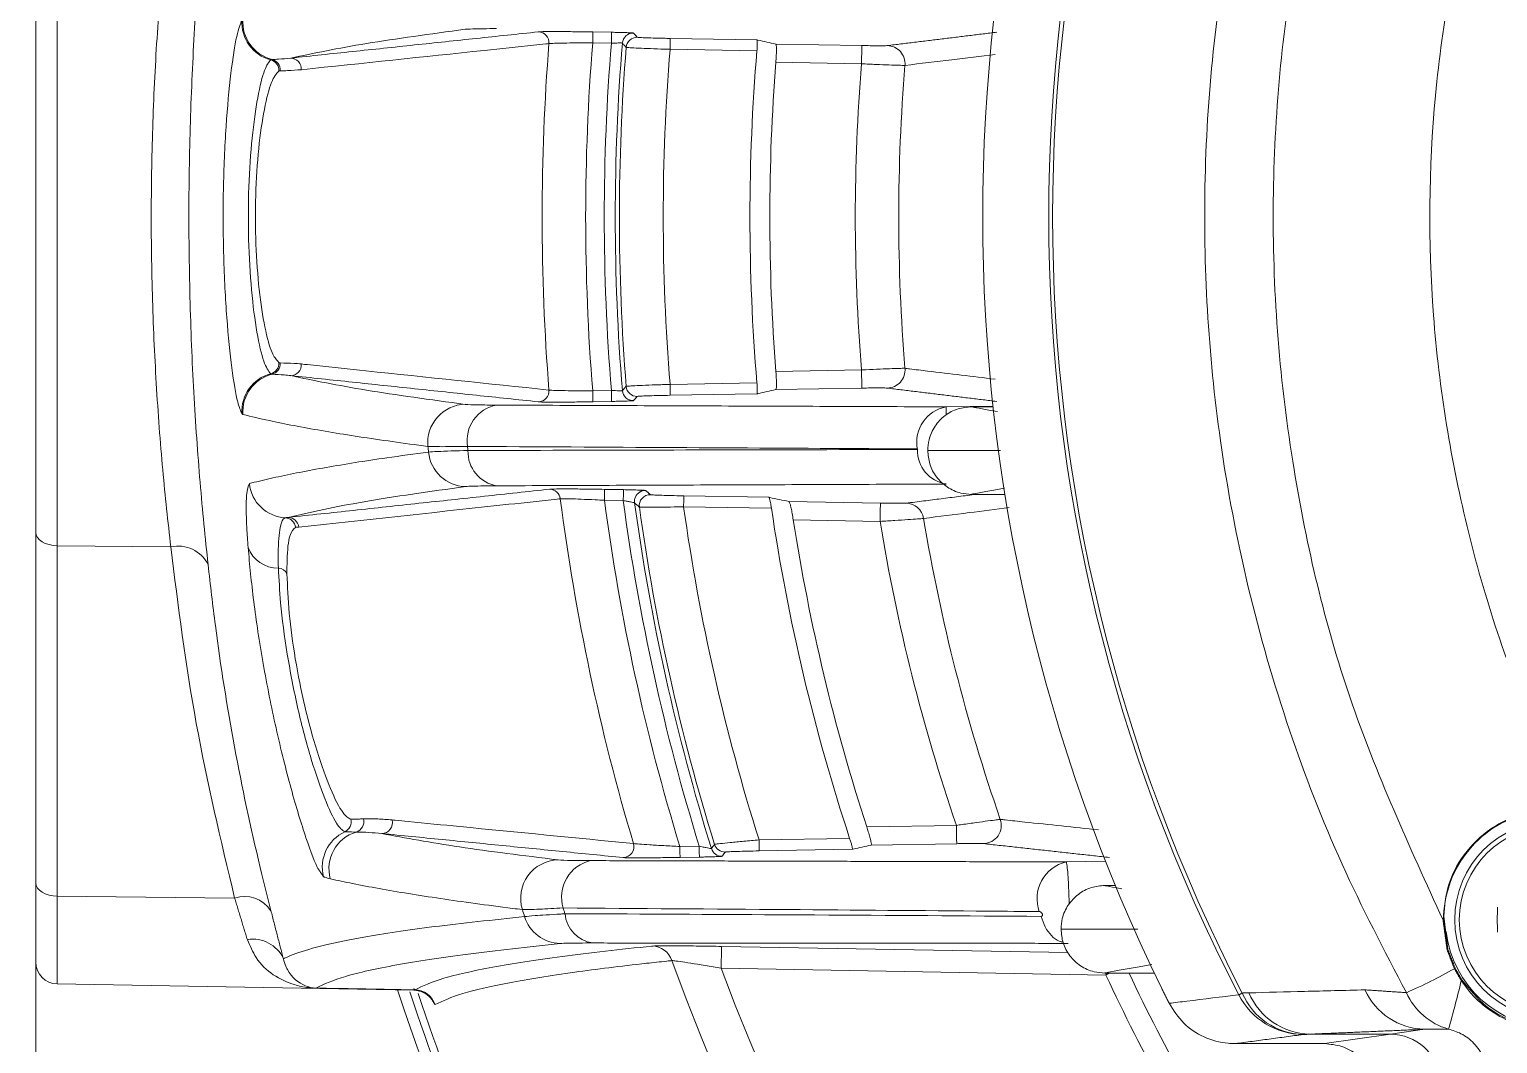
# Model space of a CAD drawing. Extents: x 2 to 136, y 1 to 99.
# Drawn here: x 125.138 to 127.148, y 44.158 to 45.547 of the extents above; entities that cross this region are included whole.
import ezdxf

# ---------------------------------------------------------------- set-up
doc = ezdxf.new("R2010")
doc.units = 0
doc.header["$MEASUREMENT"] = 0
doc.linetypes.add('SLD-Solid', pattern=[0])
doc.layers.add('OBJECT', color=7, linetype='CONTINUOUS')

msp = doc.modelspace()

# ---------------------------------------------------------------- linework, layer by layer
at = {"layer": 'OBJECT', "linetype": 'SLD-Solid', "lineweight": 15}
for p, q in [((125.1466, 43.79), (125.1466, 46.6536)), ((125.1761, 45.7403), (125.1761, 44.8397)), ((125.9346, 45.5277), (125.9091, 45.5282)), ((125.9093, 45.5432), (125.9348, 45.5427)), ((126.0151, 45.5344), (126.1339, 45.5323)), ((126.1597, 45.5266), (126.2774, 45.5245)), ((126.1339, 45.5173), (126.0149, 45.5194)), ((126.277, 45.4995), (126.1598, 45.5016)), ((126.1598, 45.0784), (126.277, 45.0804)), ((125.9091, 45.0518), (125.9346, 45.0522)), ((126.0149, 45.0606), (126.1339, 45.0627)), ((126.1339, 45.0477), (126.0151, 45.0456)), ((126.2774, 45.0555), (126.1597, 45.0534)), ((125.9348, 45.0373), (125.9093, 45.0368)), ((126.393, 45.0298), (126.4571, 45.0309)), ((126.4572, 45.03), (126.4277, 45.03)), ((125.9254, 44.9168), (125.9511, 44.9164)), ((126.0337, 44.908), (126.1503, 44.9059)), ((126.4733, 44.91), (126.4277, 44.91)), ((125.9509, 44.9014), (125.9251, 44.9018)), ((126.1538, 44.8909), (126.0335, 44.893)), ((126.1776, 44.9002), (126.3029, 44.898)), ((126.3024, 44.873), (126.1836, 44.8751)), ((125.3314, 44.8381), (125.1761, 44.8397)), ((125.1761, 44.8397), (125.1761, 44.3597)), ((126.2843, 44.4545), (126.4069, 44.4566)), ((126.0284, 44.4278), (126.0549, 44.4283)), ((126.1368, 44.4367), (126.2608, 44.4388)), ((126.2645, 44.4239), (126.137, 44.4217)), ((126.4073, 44.4316), (126.2902, 44.4296)), ((126.0551, 44.4133), (126.0286, 44.4128)), ((126.5571, 44.4066), (126.6111, 44.4075)), ((126.6245, 44.3744), (126.6102, 44.3744)), ((125.4189, 44.3571), (125.1761, 44.3597)), ((125.1761, 44.3597), (125.1761, 44.2395)), ((126.0854, 44.2909), (126.56, 44.2826)), ((126.6116, 44.2517), (126.0849, 44.2609)), ((126.6778, 44.2544), (126.6102, 44.2544)), ((125.1761, 44.2395), (125.6642, 44.231)), ((127.0011, 44.1707), (126.8905, 44.1707)), ((126.9108, 44.1578), (127.0011, 44.1707)), ((127.0011, 44.1707), (127.0479, 44.1774)), ((126.7887, 44.1578), (126.9108, 44.1578))]:
    msp.add_line(p, q, dxfattribs=at)
at = {"layer": 'OBJECT', "linetype": 'SLD-Solid', "lineweight": 15, "flags": 128}
for points in [[(125.9093, 45.5432), (125.9093, 45.5429), (125.9093, 45.542), (125.9093, 45.5406), (125.9092, 45.5387), (125.9092, 45.5364), (125.9092, 45.5339), (125.9091, 45.5311), (125.9091, 45.5282)], [(125.9348, 45.5427), (125.9348, 45.5424), (125.9348, 45.5415), (125.9348, 45.5401), (125.9348, 45.5383), (125.9347, 45.536), (125.9347, 45.5334), (125.9346, 45.5306), (125.9346, 45.5277)], [(125.951, 45.5329), (125.9501, 45.5307), (125.9496, 45.5279)], [(126.0151, 45.5344), (126.0151, 45.534), (126.0151, 45.5331), (126.0151, 45.5317), (126.015, 45.5299), (126.015, 45.5276), (126.015, 45.525), (126.0149, 45.5223), (126.0149, 45.5194)], [(126.277, 45.4995), (126.2771, 45.5044), (126.2772, 45.509), (126.2773, 45.5133), (126.2773, 45.5171), (126.2774, 45.5202), (126.2774, 45.5225), (126.2774, 45.524), (126.2774, 45.5245)], [(126.277, 45.0804), (126.2771, 45.0756), (126.2772, 45.071), (126.2773, 45.0667), (126.2773, 45.0629), (126.2774, 45.0598), (126.2774, 45.0575), (126.2774, 45.056), (126.2774, 45.0555)], [(125.9091, 45.0518), (125.9091, 45.0489), (125.9092, 45.0461), (125.9092, 45.0436), (125.9092, 45.0413), (125.9093, 45.0394), (125.9093, 45.038), (125.9093, 45.0371), (125.9093, 45.0368)], [(125.9346, 45.0522), (125.9346, 45.0494), (125.9347, 45.0466), (125.9347, 45.044), (125.9348, 45.0417), (125.9348, 45.0399), (125.9348, 45.0385), (125.9348, 45.0376), (125.9348, 45.0373)], [(126.0149, 45.0606), (126.0149, 45.0577), (126.015, 45.055), (126.015, 45.0524), (126.015, 45.0501), (126.0151, 45.0483), (126.0151, 45.0469), (126.0151, 45.046), (126.0151, 45.0456)], [(126.4632, 45.0233), (126.4535, 45.025), (126.4443, 45.0267), (126.4382, 45.0278), (126.4343, 45.0285), (126.4317, 45.029), (126.4301, 45.0293), (126.4291, 45.0296), (126.4284, 45.0297), (126.428, 45.0298), (126.4278, 45.0299), (126.4276, 45.0299), (126.4276, 45.0299), (126.4275, 45.03), (126.4275, 45.03), (126.4275, 45.03), (126.4276, 45.03), (126.4276, 45.03), (126.4276, 45.03), (126.4276, 45.03), (126.4276, 45.03), (126.4276, 45.03), (126.4276, 45.03), (126.4277, 45.03), (126.4277, 45.03), (126.4277, 45.03), (126.4277, 45.03), (126.4277, 45.03)], [(125.9254, 44.9168), (125.9254, 44.9165), (125.9253, 44.9156), (125.9253, 44.9142), (125.9253, 44.9123), (125.9252, 44.9101), (125.9252, 44.9075), (125.9251, 44.9047), (125.9251, 44.9018)], [(125.9511, 44.9164), (125.9511, 44.916), (125.9511, 44.9152), (125.9511, 44.9138), (125.951, 44.9119), (125.951, 44.9096), (125.951, 44.9071), (125.9509, 44.9043), (125.9509, 44.9014)], [(126.0337, 44.908), (126.0337, 44.9076), (126.0337, 44.9067), (126.0337, 44.9053), (126.0336, 44.9035), (126.0336, 44.9012), (126.0336, 44.8986), (126.0335, 44.8959), (126.0335, 44.893)], [(126.4729, 44.9184), (126.4582, 44.9158), (126.4473, 44.9139), (126.4402, 44.9126), (126.4356, 44.9117), (126.4326, 44.9111), (126.4306, 44.9108), (126.4294, 44.9105), (126.4286, 44.9103), (126.4281, 44.9102), (126.4279, 44.9102), (126.4277, 44.9101), (126.4276, 44.9101), (126.4276, 44.91), (126.4275, 44.91), (126.4275, 44.91), (126.4275, 44.91), (126.4276, 44.91), (126.4276, 44.91), (126.4276, 44.91), (126.4276, 44.91), (126.4276, 44.91), (126.4276, 44.91), (126.4277, 44.91), (126.4277, 44.91), (126.4277, 44.91), (126.4277, 44.91), (126.4277, 44.91)], [(126.3024, 44.873), (126.3025, 44.8778), (126.3026, 44.8825), (126.3027, 44.8868), (126.3027, 44.8905), (126.3028, 44.8937), (126.3028, 44.896), (126.3029, 44.8975), (126.3029, 44.898)], [(125.1761, 44.8397), (125.1703, 44.8401), (125.1648, 44.8411), (125.1597, 44.8428), (125.1552, 44.8451), (125.1516, 44.8478), (125.1489, 44.8509), (125.1472, 44.8542), (125.1466, 44.8577)], [(126.4073, 44.4316), (126.4073, 44.4322), (126.4073, 44.4337), (126.4072, 44.436), (126.4072, 44.4391), (126.4071, 44.4429), (126.4071, 44.4472), (126.407, 44.4518), (126.4069, 44.4566)], [(126.0284, 44.4278), (126.0284, 44.4249), (126.0285, 44.4221), (126.0285, 44.4196), (126.0285, 44.4173), (126.0286, 44.4154), (126.0286, 44.414), (126.0286, 44.4131), (126.0286, 44.4128)], [(126.0549, 44.4283), (126.0549, 44.4254), (126.055, 44.4226), (126.055, 44.42), (126.055, 44.4178), (126.0551, 44.4159), (126.0551, 44.4145), (126.0551, 44.4136), (126.0551, 44.4133)], [(126.1368, 44.4367), (126.1368, 44.4338), (126.1369, 44.431), (126.1369, 44.4284), (126.1369, 44.4262), (126.137, 44.4243), (126.137, 44.4229), (126.137, 44.422), (126.137, 44.4217)], [(125.1761, 44.3597), (125.1703, 44.3601), (125.1648, 44.3611), (125.1597, 44.3628), (125.1552, 44.3651), (125.1516, 44.3678), (125.1489, 44.3709), (125.1472, 44.3742), (125.1466, 44.3777)], [(126.6334, 44.3699), (126.6267, 44.3711), (126.6207, 44.3722), (126.6167, 44.3729), (126.6142, 44.3734), (126.6126, 44.3737), (126.6115, 44.3739), (126.6109, 44.3741), (126.6105, 44.3742), (126.6102, 44.3742), (126.6101, 44.3743), (126.61, 44.3743), (126.61, 44.3743), (126.61, 44.3744), (126.61, 44.3744), (126.61, 44.3744), (126.61, 44.3744), (126.61, 44.3744), (126.6101, 44.3744), (126.6101, 44.3744), (126.6101, 44.3744), (126.6101, 44.3744), (126.6101, 44.3744), (126.6101, 44.3744), (126.6101, 44.3744), (126.6102, 44.3744), (126.6102, 44.3744)], [(127.0755, 44.348), (127.0742, 44.3325), (127.0798, 44.2866)], [(126.0854, 44.2909), (126.0854, 44.2903), (126.0854, 44.2885), (126.0854, 44.2857), (126.0853, 44.282), (126.0852, 44.2774), (126.0851, 44.2723), (126.085, 44.2667), (126.0849, 44.2609)], [(126.6746, 44.266), (126.6572, 44.263), (126.6406, 44.2602), (126.6298, 44.2582), (126.6227, 44.257), (126.618, 44.2561), (126.615, 44.2555), (126.6131, 44.2551), (126.6119, 44.2549), (126.6111, 44.2547), (126.6106, 44.2546), (126.6103, 44.2545), (126.6102, 44.2545), (126.6101, 44.2544), (126.61, 44.2544), (126.61, 44.2544), (126.61, 44.2544), (126.61, 44.2544), (126.61, 44.2544), (126.61, 44.2544), (126.6101, 44.2544), (126.6101, 44.2544), (126.6101, 44.2544), (126.6101, 44.2544), (126.6101, 44.2544), (126.6101, 44.2544), (126.6101, 44.2544), (126.6102, 44.2544), (126.6102, 44.2544)], [(125.6646, 44.2308), (125.6655, 44.2309), (125.6744, 44.2293), (125.6807, 44.2261), (125.6847, 44.223), (125.687, 44.2206), (125.6883, 44.2188), (125.6888, 44.2181), (125.6879, 44.2198)], [(126.7935, 44.2246), (126.7939, 44.2248), (126.7943, 44.225), (126.7948, 44.2252), (126.7954, 44.2255), (126.796, 44.2259), (126.7967, 44.2262), (126.7975, 44.2266), (126.7983, 44.2271)]]:
    msp.add_lwpolyline(points, dxfattribs=at)
at = {"layer": 'OBJECT', "linetype": 'SLD-Solid', "lineweight": 15}
for radius in [0.135, 0.1287]:
    msp.add_circle((127.2241, 44.3275), radius, dxfattribs=at)
for centre, radius, start, end in [((128.8466, 45.29), 6.655, 198.09222, 54.2519), ((128.8466, 45.29), 6.555, 126.37982, 288.09222), ((128.8466, 45.29), 6.5028, 126.71932, 288.09222), ((128.8466, 45.29), 6.4944, 126.7749, 288.09222), ((128.8466, 45.29), 6.3069, 128.05888, 288.09222), ((128.8461, 45.2905), 2.3128, 152.557, 207.443), ((128.8461, 45.2905), 2.3074, 152.557, 207.443), ((128.8461, 45.2905), 2.4031, 153.8964, 206.1036), ((125.4815, 45.556), 0.0527, 175.9384, 255.4779), ((125.4826, 45.5566), 0.0525, 175.5226, 256.2377), ((125.8343, 45.5284), 0.015, 355.4621, 88.6405), ((125.8342, 45.5284), 0.015, 355.4272, 88.5341), ((128.8466, 45.29), 3.0068, 175.4759, 184.5241), ((128.8466, 45.29), 3.0068, 175.4759, 184.5241), ((125.8494, 45.5291), 0.0019, 264.6822, 265.8618), ((128.8466, 45.29), 2.9472, 175.3642, 184.6358), ((128.8466, 45.29), 2.9217, 175.3325, 184.6675), ((128.8466, 45.29), 2.9067, 175.3046, 184.6954), ((125.9646, 45.5267), 0.015, 89.0259, 155.4409), ((125.9698, 45.5209), 0.015, 89.0184, 175.3913), ((125.4952, 45.4924), 0.015, 356.474, 88.5452), ((128.8466, 45.29), 2.901, 175.4106, 184.5894), ((128.8466, 45.29), 2.841, 175.3693, 184.6307), ((128.8466, 45.29), 2.7223, 175.2106, 184.7894), ((126.3117, 45.4995), 0.025, 355.2594, 88.6223), ((125.4643, 45.4904), 0.0151, 357.1808, 74.8293), ((125.4664, 45.491), 0.015, 356.4513, 75.9149), ((128.8466, 45.29), 2.6951, 175.497, 184.503), ((128.8466, 45.29), 2.5781, 175.3379, 184.6621), ((128.8466, 45.29), 2.5186, 175.2757, 184.7243), ((125.4643, 45.0896), 0.0151, 285.1707, 2.8192), ((125.4664, 45.089), 0.015, 284.0851, 3.5487), ((125.4952, 45.0875), 0.015, 271.4548, 3.526), ((125.4815, 45.024), 0.0527, 104.5221, 184.0616), ((125.4826, 45.0234), 0.0525, 103.7618, 184.4779), ((126.3117, 45.0805), 0.025, 271.3765, 4.7413), ((125.8343, 45.0516), 0.015, 271.3595, 4.5379), ((125.8342, 45.0516), 0.015, 271.4659, 4.5728), ((125.8494, 45.0509), 0.0019, 94.1382, 95.3178), ((125.9646, 45.0533), 0.015, 184.7136, 270.9819), ((125.9698, 45.0591), 0.015, 184.6087, 270.9816), ((125.7357, 44.9808), 0.0525, 91.3645, 185.6752), ((125.7863, 44.9838), 0.0492, 100.3883, 189.5391), ((126.4021, 44.9812), 0.0495, 100.5999, 190.4822), ((128.8466, 45.29), 3.1787, 185.6762, 185.8165), ((125.7364, 44.973), 0.0524, 185.6746, 268.697), ((128.8466, 45.29), 3.1248, 185.7738, 185.8783), ((125.7854, 44.9682), 0.0471, 177.8397, 260.9475), ((126.4003, 44.9704), 0.0468, 178.7191, 261.0742), ((125.4912, 44.9303), 0.0525, 186.1133, 266.8308), ((125.8499, 44.902), 0.015, 7.2161, 88.7029), ((125.8499, 44.902), 0.0149, 7.1269, 88.6168), ((128.8466, 45.29), 3.0068, 187.3777, 196.5831), ((125.8643, 44.9072), 0.00335, 276.9477, 277.6203), ((128.8466, 45.29), 3.0068, 187.3777, 196.5831), ((125.9813, 44.9003), 0.015, 155.6411, 187.7253), ((125.9813, 44.9003), 0.015, 89.0234, 155.6531), ((125.9808, 44.9011), 0.0142, 98.2365, 157.8496), ((125.9878, 44.8945), 0.015, 89.0258, 187.8498), ((128.8466, 45.29), 2.9472, 187.5683, 197.0106), ((128.8466, 45.29), 2.9217, 187.6436, 197.1539), ((128.8466, 45.29), 2.9067, 187.7442, 197.3155), ((128.8466, 45.29), 2.901, 187.876, 197.2309), ((128.8466, 45.29), 2.841, 188.0335, 197.479), ((128.8466, 45.29), 2.7223, 188.4312, 198.2199), ((126.3375, 44.873), 0.0249, 9.2359, 88.6977), ((125.4874, 44.863), 0.0149, 6.9843, 86.5632), ((125.4919, 44.8634), 0.0149, 6.9984, 88.6172), ((128.8466, 45.29), 2.6951, 188.8556, 198.0596), ((128.8466, 45.29), 2.5781, 189.3077, 198.8592), ((128.8466, 45.29), 2.5186, 189.4377, 199.1243), ((125.3415, 44.7935), 0.0457, 26.2358, 102.7698), ((125.4779, 44.8523), 0.0433, 200.2316, 271.156), ((125.4783, 44.7956), 0.0134, 24.068, 87.8165), ((125.5634, 44.4615), 0.015, 294.9098, 14.052), ((125.5808, 44.4619), 0.015, 287.3222, 14.1875), ((125.6198, 44.4604), 0.015, 271.5619, 14.288), ((126.4434, 44.4568), 0.025, 271.5008, 18.9277), ((127.2241, 44.3275), 0.1474, 186.2425, 75.537), ((125.5915, 44.3999), 0.0526, 114.4662, 195.1019), ((125.6006, 44.3972), 0.0526, 106.9452, 195.2625), ((125.9505, 44.4276), 0.015, 271.4535, 16.4315), ((125.9505, 44.4276), 0.015, 271.5898, 16.4099), ((125.965, 44.4315), 0.000362, 103.4346, 109.635), ((126.0859, 44.4293), 0.015, 197.3297, 270.986), ((126.0901, 44.4351), 0.015, 197.2468, 270.984), ((125.8629, 44.3569), 0.0525, 91.4584, 197.2006), ((125.9176, 44.3584), 0.0512, 102.3928, 196.9058), ((126.5692, 44.3561), 0.0519, 103.4062, 199.6375), ((125.4324, 44.3162), 0.0431, 33.247, 108.3204), ((128.8466, 45.29), 3.1787, 197.364, 197.5454), ((128.8466, 45.29), 3.1248, 197.6308, 197.7829), ((127.4761, 44.3275), 0.3287, 177.0143, 182.9857), ((125.8657, 44.3472), 0.0523, 197.2322, 268.7609), ((125.9153, 44.3395), 0.0443, 184.9807, 261.9467), ((127.0734, 44.3316), 0.00458, 267.0479, 279.6003), ((125.4442, 44.2554), 0.0454, 24.1446, 100.0658), ((125.9894, 44.2616), 0.0299, 19.4721, 88.7707), ((127.078, 44.2901), 0.00353, 280.5014, 299.3504), ((127.078, 44.2898), 0.00369, 281.0434, 299.0868), ((125.1766, 44.2695), 0.03, 180, 269), ((128.8466, 45.29), 3.0068, 199.7991, 266.1975), ((128.8466, 45.29), 2.9472, 200.4368, 266.0663), ((126.7189, 44.9162), 0.7528, 293.8276, 299.4133), ((127.0865, 44.2654), 0.00542, 292.785, 305.5411), ((128.8466, 45.29), 2.4644, 204.9172, 213.1608), ((128.8466, 45.29), 2.4346, 205.174, 213.3532), ((125.905, 44.5215), 1.2248, 343.7, 346.9117), ((127.0974, 44.2457), 0.00166, 291.7569, 335.6639), ((125.528, 44.2338), 0.00191, 358.8578, 1.1422), ((128.8466, 45.29), 3.375, 198.2807, 213.2401), ((128.8466, 45.29), 3.36, 198.4108, 215.6734), ((125.6648, 44.2014), 0.03, 18.991, 88.9926), ((125.6648, 44.2015), 0.03, 18.8923, 88.9745), ((128.8466, 45.29), 3.35, 198.5143, 215.5044), ((126.8821, 44.2697), 0.0994, 207.0034, 269.748), ((126.8841, 44.2635), 0.0932, 203.0047, 268.4728), ((126.893, 44.2639), 0.0932, 203.0898, 268.4745), ((127.0503, 44.2701), 0.0927, 204.6915, 268.5036), ((127.1047, 44.2638), 0.0894, 203.914, 254.3392), ((127.0007, 44.1009), 0.0698, 6.8424, 89.6825)]:
    msp.add_arc(centre, radius, start, end, dxfattribs=at)
for points, knots in [([(127.0231, 44.2276), (126.9925, 44.2857), (126.9315, 44.402), (126.8596, 44.5883), (126.8034, 44.7822), (126.7668, 44.9751), (126.7481, 45.1625), (126.7449, 45.3446), (126.7571, 45.528), (126.7927, 45.7622), (126.8557, 45.9873), (126.9418, 46.1997), (126.996, 46.3022), (127.0231, 46.3534)], [0, 0, 0, 0, 0.088765, 0.177531, 0.269417, 0.361303, 0.442441, 0.523579, 0.607061, 0.690543, 0.843256, 0.921628, 1, 1, 1, 1]), ([(127.0731, 46.254), (127.029, 46.158), (126.9397, 45.9638), (126.8754, 45.698), (126.8463, 45.4756), (126.8382, 45.2996), (126.8448, 45.1219), (126.8727, 44.8966), (126.9367, 44.6251), (127.0273, 44.4272), (127.0731, 44.327)], [0, 0, 0, 0, 0.158308, 0.320393, 0.4075, 0.494607, 0.584228, 0.67385, 0.834938, 1, 1, 1, 1]), ([(127.2504, 44.4761), (127.2351, 44.5076), (127.1757, 44.6296), (127.1005, 44.8551), (127.0514, 45.1542), (127.0544, 45.4572), (127.1011, 45.718), (127.1699, 45.934), (127.2236, 46.0479), (127.2504, 46.1049)], [0, 0, 0, 0, 0.062217, 0.241055, 0.419891, 0.59818, 0.776471, 0.888235, 1, 1, 1, 1]), ([(125.3825, 45.7663), (125.3793, 45.7357), (125.373, 45.6745), (125.3647, 45.5662), (125.3585, 45.4454), (125.3556, 45.3129), (125.3571, 45.1793), (125.3624, 45.0486), (125.3712, 44.9241), (125.3787, 44.8505), (125.3825, 44.8137)], [0, 0, 0, 0, 0.109472, 0.218935, 0.348166, 0.477385, 0.607898, 0.738419, 0.869202, 1, 1, 1, 1]), ([(125.3314, 44.8381), (125.3276, 44.8725), (125.32, 44.9424), (125.3111, 45.0599), (125.3055, 45.1843), (125.3041, 45.3105), (125.3069, 45.4368), (125.3132, 45.5511), (125.3217, 45.6544), (125.3282, 45.7126), (125.3314, 45.7419)], [0, 0, 0, 0, 0.128803, 0.261303, 0.390067, 0.522653, 0.650153, 0.78136, 0.889597, 1, 1, 1, 1]), ([(125.4289, 45.0203), (125.427, 45.0244), (125.4228, 45.0337), (125.4149, 45.0794), (125.4077, 45.1494), (125.4032, 45.2353), (125.4028, 45.3274), (125.4066, 45.4159), (125.4135, 45.4896), (125.4219, 45.5429), (125.4266, 45.5541), (125.4289, 45.5597)], [0, 0, 0, 0, 0.092377, 0.205904, 0.319098, 0.43222, 0.545967, 0.660462, 0.7748, 0.887588, 1, 1, 1, 1]), ([(125.7344, 45.5468), (125.6869, 45.5403), (125.5917, 45.5275), (125.5276, 45.5141), (125.4956, 45.5074)], [0, 0, 0, 0, 0.499843, 1, 1, 1, 1]), ([(125.7774, 45.5478), (125.7648, 45.5477), (125.7437, 45.5475), (125.7371, 45.547), (125.7344, 45.5468)], [0, 0, 0, 0, 0.598724, 1, 1, 1, 1]), ([(125.8492, 45.5272), (125.8478, 45.527), (125.8408, 45.5263), (125.8113, 45.5232), (125.6996, 45.5115), (125.5937, 45.5003), (125.5102, 45.4915)], [0, 0, 0, 0, 0.012392, 0.061958, 0.260221, 1, 1, 1, 1]), ([(125.8346, 45.5433), (125.8357, 45.5434), (125.8384, 45.5436), (125.8501, 45.5438), (125.8693, 45.5437), (125.8903, 45.5435), (125.904, 45.5433), (125.9093, 45.5432)], [0, 0, 0, 0, 0.157726, 0.389336, 0.621375, 0.853863, 1, 1, 1, 1]), ([(125.9091, 45.5282), (125.9048, 45.5282), (125.8938, 45.5282), (125.877, 45.5281), (125.8616, 45.5278), (125.8522, 45.5275), (125.8501, 45.5273), (125.8492, 45.5272)], [0, 0, 0, 0, 0.146187, 0.37875, 0.610817, 0.842365, 1, 1, 1, 1]), ([(125.9496, 45.5279), (125.9496, 45.528), (125.9494, 45.5281), (125.9476, 45.5281), (125.9442, 45.5281), (125.9397, 45.528), (125.9363, 45.5278), (125.9346, 45.5277)], [0, 0, 0, 0, 0.130677, 0.346971, 0.563994, 0.781784, 1, 1, 1, 1]), ([(125.9348, 45.5427), (125.9382, 45.5427), (125.945, 45.5425), (125.954, 45.5423), (125.9608, 45.542), (125.9643, 45.5418), (125.9647, 45.5417), (125.9649, 45.5417)], [0, 0, 0, 0, 0.217523, 0.43506, 0.652281, 0.869045, 1, 1, 1, 1]), ([(125.9549, 45.5221), (125.9547, 45.5223), (125.9539, 45.5232), (125.9522, 45.5251), (125.9506, 45.5269), (125.9496, 45.5279)], [0, 0, 0, 0, 0.091911, 0.459555, 1, 1, 1, 1]), ([(125.9701, 45.5359), (125.9707, 45.5358), (125.9718, 45.5356), (125.9798, 45.5353), (125.9914, 45.5349), (126.0039, 45.5346), (126.012, 45.5344), (126.0151, 45.5344)], [0, 0, 0, 0, 0.216516, 0.433031, 0.649602, 0.8665, 1, 1, 1, 1]), ([(126.1597, 45.5266), (126.1515, 45.5284), (126.1429, 45.5303), (126.1343, 45.5322), (126.1339, 45.5323)], [0, 0, 0, 0, 0.950927, 1, 1, 1, 1]), ([(126.1339, 45.5323), (126.134, 45.5321), (126.1343, 45.5317), (126.1344, 45.529), (126.1344, 45.5252), (126.1342, 45.521), (126.1339, 45.5183), (126.1339, 45.5173)], [0, 0, 0, 0, 0.216883, 0.433811, 0.649927, 0.865548, 1, 1, 1, 1]), ([(126.1598, 45.5016), (126.16, 45.5044), (126.1604, 45.51), (126.1606, 45.5175), (126.1606, 45.5231), (126.1602, 45.5261), (126.1599, 45.5265), (126.1597, 45.5266)], [0, 0, 0, 0, 0.216324, 0.432666, 0.648512, 0.864293, 1, 1, 1, 1]), ([(125.4701, 45.5056), (125.473, 45.5056), (125.4815, 45.5059), (125.49, 45.5068), (125.4956, 45.5074)], [0, 0, 0, 0, 0.346361, 1, 1, 1, 1]), ([(126.0149, 45.5194), (126.0107, 45.5195), (125.9999, 45.5199), (125.9832, 45.5205), (125.9678, 45.5212), (125.9572, 45.5218), (125.9557, 45.522), (125.9549, 45.5221)], [0, 0, 0, 0, 0.133436, 0.350271, 0.566849, 0.783418, 1, 1, 1, 1]), ([(126.2774, 45.5245), (126.2814, 45.5245), (126.2893, 45.5244), (126.2998, 45.5243), (126.3078, 45.5243), (126.3114, 45.5244), (126.3121, 45.5245), (126.3123, 45.5245)], [0, 0, 0, 0, 0.233456, 0.466915, 0.70032, 0.93337, 1, 1, 1, 1]), ([(126.4599, 45.5123), (126.4401, 45.5099), (126.3989, 45.505), (126.3579, 45.5), (126.3366, 45.4974)], [0, 0, 0, 0, 0.481721, 1, 1, 1, 1]), ([(125.4682, 45.075), (125.4651, 45.0792), (125.4588, 45.0875), (125.4491, 45.1294), (125.4414, 45.1879), (125.4373, 45.2583), (125.4376, 45.3317), (125.4423, 45.4001), (125.4502, 45.4561), (125.4596, 45.4941), (125.4655, 45.5015), (125.4682, 45.505)], [0, 0, 0, 0, 0.112903, 0.225922, 0.339461, 0.452247, 0.563693, 0.674533, 0.786075, 0.898937, 1, 1, 1, 1]), ([(125.4794, 45.4896), (125.476, 45.4859), (125.4693, 45.4784), (125.4592, 45.4397), (125.4513, 45.3855), (125.4471, 45.3201), (125.4473, 45.252), (125.452, 45.1885), (125.46, 45.1365), (125.4695, 45.1016), (125.4756, 45.095), (125.4783, 45.092)], [0, 0, 0, 0, 0.114394, 0.228892, 0.343583, 0.457148, 0.569122, 0.680467, 0.792717, 0.906647, 1, 1, 1, 1]), ([(125.5102, 45.4915), (125.5039, 45.491), (125.4943, 45.4901), (125.4847, 45.4901), (125.4814, 45.4901)], [0, 0, 0, 0, 0.653613, 1, 1, 1, 1]), ([(126.3366, 45.4974), (126.3363, 45.4974), (126.335, 45.4974), (126.3289, 45.4975), (126.3153, 45.498), (126.2973, 45.4987), (126.2838, 45.4993), (126.277, 45.4995)], [0, 0, 0, 0, 0.066686, 0.299849, 0.533259, 0.766637, 1, 1, 1, 1]), ([(125.4814, 45.0899), (125.4876, 45.0898), (125.4972, 45.0897), (125.5068, 45.0888), (125.5102, 45.0885)], [0, 0, 0, 0, 0.653616, 1, 1, 1, 1]), ([(125.5102, 45.0885), (125.5116, 45.0883), (125.5186, 45.0876), (125.5479, 45.0845), (125.6594, 45.0727), (125.7655, 45.0616), (125.8492, 45.0528)], [0, 0, 0, 0, 0.012391, 0.061957, 0.260221, 1, 1, 1, 1]), ([(125.4956, 45.0726), (125.4926, 45.0729), (125.4841, 45.0739), (125.4756, 45.0742), (125.4701, 45.0744)], [0, 0, 0, 0, 0.346407, 1, 1, 1, 1]), ([(125.4956, 45.0726), (125.5276, 45.0659), (125.5916, 45.0525), (125.6868, 45.0397), (125.7344, 45.0332)], [0, 0, 0, 0, 0.499844, 1, 1, 1, 1]), ([(126.1597, 45.0534), (126.1599, 45.0537), (126.1604, 45.0544), (126.1606, 45.0588), (126.1606, 45.0652), (126.1603, 45.0722), (126.1599, 45.0767), (126.1598, 45.0784)], [0, 0, 0, 0, 0.216941, 0.43392, 0.650102, 0.865818, 1, 1, 1, 1]), ([(126.277, 45.0804), (126.279, 45.0805), (126.2877, 45.0809), (126.3029, 45.0815), (126.3197, 45.0822), (126.3321, 45.0826), (126.3351, 45.0826), (126.3366, 45.0826)], [0, 0, 0, 0, 0.068795, 0.302007, 0.534811, 0.767344, 1, 1, 1, 1]), ([(126.3366, 45.0826), (126.3387, 45.0823), (126.3489, 45.0811), (126.39, 45.0761), (126.429, 45.0714), (126.4599, 45.0677)], [0, 0, 0, 0, 0.050143, 0.250716, 1, 1, 1, 1]), ([(125.8492, 45.0528), (125.8495, 45.0528), (125.8508, 45.0526), (125.857, 45.0523), (125.8707, 45.052), (125.8887, 45.0518), (125.9023, 45.0518), (125.9091, 45.0518)], [0, 0, 0, 0, 0.068843, 0.301229, 0.534056, 0.767019, 1, 1, 1, 1]), ([(125.9346, 45.0522), (125.9356, 45.0522), (125.9383, 45.0521), (125.9425, 45.0519), (125.9464, 45.0519), (125.9491, 45.0519), (125.9495, 45.052), (125.9496, 45.0521)], [0, 0, 0, 0, 0.134044, 0.351392, 0.567906, 0.783988, 1, 1, 1, 1]), ([(125.9496, 45.0521), (125.9498, 45.0522), (125.9506, 45.0531), (125.9524, 45.0551), (125.9539, 45.0568), (125.9549, 45.0579)], [0, 0, 0, 0, 0.09191, 0.459554, 1, 1, 1, 1]), ([(125.9549, 45.0579), (125.9552, 45.0579), (125.956, 45.0581), (125.963, 45.0586), (125.9766, 45.0592), (125.9946, 45.0599), (126.0081, 45.0604), (126.0149, 45.0606)], [0, 0, 0, 0, 0.131043, 0.347875, 0.565107, 0.782591, 1, 1, 1, 1]), ([(126.0151, 45.0456), (126.01, 45.0455), (125.9999, 45.0453), (125.9864, 45.045), (125.9762, 45.0446), (125.971, 45.0443), (125.9703, 45.0441), (125.9701, 45.0441)], [0, 0, 0, 0, 0.217504, 0.435025, 0.652225, 0.868994, 1, 1, 1, 1]), ([(126.1339, 45.0627), (126.134, 45.061), (126.1342, 45.0577), (126.1344, 45.0532), (126.1344, 45.0498), (126.1342, 45.048), (126.134, 45.0478), (126.1339, 45.0477)], [0, 0, 0, 0, 0.216298, 0.432613, 0.648378, 0.864059, 1, 1, 1, 1]), ([(126.1339, 45.0477), (126.1343, 45.0478), (126.1429, 45.0497), (126.1515, 45.0516), (126.1597, 45.0534)], [0, 0, 0, 0, 0.049073, 1, 1, 1, 1]), ([(126.3123, 45.0555), (126.3114, 45.0556), (126.3097, 45.0557), (126.3024, 45.0557), (126.2926, 45.0557), (126.2837, 45.0556), (126.2786, 45.0555), (126.2774, 45.0555)], [0, 0, 0, 0, 0.232508, 0.465006, 0.697871, 0.931176, 1, 1, 1, 1]), ([(125.7344, 45.0332), (125.7391, 45.0329), (125.7468, 45.0324), (125.7686, 45.0323), (125.7774, 45.0322)], [0, 0, 0, 0, 0.598694, 1, 1, 1, 1]), ([(125.9093, 45.0368), (125.9009, 45.0367), (125.8839, 45.0364), (125.8614, 45.0362), (125.8443, 45.0363), (125.8366, 45.0365), (125.835, 45.0366), (125.8346, 45.0367)], [0, 0, 0, 0, 0.232897, 0.465797, 0.698631, 0.931114, 1, 1, 1, 1]), ([(125.9649, 45.0383), (125.9645, 45.0382), (125.9637, 45.0381), (125.9584, 45.0378), (125.9507, 45.0376), (125.9423, 45.0374), (125.9369, 45.0373), (125.9348, 45.0373)], [0, 0, 0, 0, 0.216485, 0.432971, 0.649519, 0.866422, 1, 1, 1, 1]), ([(126.4277, 45.03), (126.4215, 45.0294), (126.4085, 45.0283), (126.3907, 45.0186), (126.3768, 45.0038), (126.3689, 44.9866), (126.368, 44.9749), (126.3677, 44.97)], [0, 0, 0, 0, 0.198339, 0.412971, 0.627086, 0.843128, 1, 1, 1, 1]), ([(126.393, 45.0298), (126.393, 45.0291), (126.3931, 45.0279), (126.3931, 45.0213), (126.3932, 45.0187)], [0, 0, 0, 0, 0.612486, 1, 1, 1, 1]), ([(125.6835, 44.9756), (125.6793, 44.9762), (125.6584, 44.9789), (125.6065, 44.9861), (125.5355, 44.9972), (125.4731, 45.0091), (125.4419, 45.0165), (125.4302, 45.0193)], [0, 0, 0, 0, 0.038703, 0.193516, 0.503195, 0.812873, 1, 1, 1, 1]), ([(125.439, 44.9247), (125.4412, 44.9253), (125.4525, 44.9282), (125.4843, 44.9356), (125.542, 44.9469), (125.6136, 44.9583), (125.665, 44.9653), (125.6843, 44.9679)], [0, 0, 0, 0, 0.038714, 0.19357, 0.503334, 0.813098, 1, 1, 1, 1]), ([(125.7377, 44.9756), (125.7266, 44.9755), (125.6991, 44.9751), (125.6893, 44.9754), (125.6835, 44.9756)], [0, 0, 0, 0, 0.40122, 1, 1, 1, 1]), ([(125.6843, 44.9679), (125.6876, 44.9681), (125.6958, 44.9688), (125.7224, 44.9696), (125.7383, 44.97)], [0, 0, 0, 0, 0.40422, 1, 1, 1, 1]), ([(126.3534, 44.9722), (126.3313, 44.9723), (126.2206, 44.973), (126.0153, 44.9741), (125.8323, 44.9751), (125.7377, 44.9756)], [0, 0, 0, 0, 0.107776, 0.53888, 1, 1, 1, 1]), ([(125.7383, 44.97), (125.7604, 44.97), (125.8708, 44.9703), (126.0758, 44.9709), (126.2589, 44.9712), (126.3535, 44.9714)], [0, 0, 0, 0, 0.10781, 0.539052, 1, 1, 1, 1]), ([(126.3535, 44.9714), (126.3535, 44.9714), (126.3536, 44.9714), (126.3536, 44.9714), (126.3537, 44.9715), (126.3537, 44.9715), (126.3538, 44.9716), (126.3538, 44.9717), (126.3538, 44.9718), (126.3537, 44.9719), (126.3537, 44.9721), (126.3535, 44.9721), (126.3535, 44.9722), (126.3534, 44.9722)], [0, 0, 0, 0, 0.057294, 0.181903, 0.187675, 0.289675, 0.363763, 0.438019, 0.522307, 0.60593, 0.707189, 0.863077, 1, 1, 1, 1]), ([(126.3677, 44.97), (126.3683, 44.9638), (126.3694, 44.9508), (126.3791, 44.9331), (126.3939, 44.9191), (126.4111, 44.9112), (126.4228, 44.9104), (126.4277, 44.91)], [0, 0, 0, 0, 0.19834, 0.412971, 0.627088, 0.843128, 1, 1, 1, 1]), ([(125.4373, 44.8373), (125.4367, 44.8464), (125.4346, 44.8765), (125.4343, 44.9144), (125.4374, 44.9213), (125.439, 44.9247)], [0, 0, 0, 0, 0.177217, 0.589279, 1, 1, 1, 1]), ([(125.7352, 44.9207), (125.6858, 44.9138), (125.5871, 44.9), (125.5239, 44.8856), (125.4922, 44.8784)], [0, 0, 0, 0, 0.499822, 1, 1, 1, 1]), ([(125.8647, 44.9039), (125.8633, 44.9037), (125.8564, 44.903), (125.8275, 44.8999), (125.7095, 44.8871), (125.5971, 44.875), (125.5067, 44.8652)], [0, 0, 0, 0, 0.011559, 0.057797, 0.242748, 1, 1, 1, 1]), ([(125.778, 44.9217), (125.7654, 44.9216), (125.7444, 44.9214), (125.7378, 44.9209), (125.7352, 44.9207)], [0, 0, 0, 0, 0.595856, 1, 1, 1, 1]), ([(125.8502, 44.917), (125.8514, 44.9171), (125.8541, 44.9173), (125.866, 44.9174), (125.8853, 44.9174), (125.9063, 44.9171), (125.9201, 44.9169), (125.9254, 44.9168)], [0, 0, 0, 0, 0.164203, 0.392746, 0.62235, 0.854158, 1, 1, 1, 1]), ([(125.9251, 44.9018), (125.9208, 44.9021), (125.9098, 44.9026), (125.8929, 44.9034), (125.8774, 44.9039), (125.8678, 44.9041), (125.8656, 44.904), (125.8647, 44.9039)], [0, 0, 0, 0, 0.146296, 0.378552, 0.608139, 0.83625, 1, 1, 1, 1]), ([(125.9511, 44.9164), (125.9546, 44.9163), (125.9615, 44.9162), (125.9706, 44.9159), (125.9775, 44.9157), (125.981, 44.9155), (125.9814, 44.9154), (125.9815, 44.9153)], [0, 0, 0, 0, 0.220429, 0.440876, 0.66052, 0.877906, 1, 1, 1, 1]), ([(125.9881, 44.9095), (125.9887, 44.9094), (125.9899, 44.9092), (125.9979, 44.9089), (126.0095, 44.9085), (126.0222, 44.9082), (126.0305, 44.908), (126.0337, 44.908)], [0, 0, 0, 0, 0.214164, 0.428274, 0.643865, 0.862046, 1, 1, 1, 1]), ([(126.1776, 44.9002), (126.169, 44.902), (126.1599, 44.9039), (126.1507, 44.9058), (126.1503, 44.9059)], [0, 0, 0, 0, 0.950927, 1, 1, 1, 1]), ([(126.1503, 44.9059), (126.1505, 44.9057), (126.1508, 44.9053), (126.1516, 44.9026), (126.1525, 44.8987), (126.1532, 44.8946), (126.1536, 44.8919), (126.1538, 44.8909)], [0, 0, 0, 0, 0.216003, 0.431896, 0.650329, 0.871289, 1, 1, 1, 1]), ([(125.9664, 44.8983), (125.9663, 44.8984), (125.9661, 44.8985), (125.9643, 44.8989), (125.9608, 44.8996), (125.9561, 44.9005), (125.9526, 44.9011), (125.9509, 44.9014)], [0, 0, 0, 0, 0.119903, 0.334712, 0.554174, 0.776615, 1, 1, 1, 1]), ([(125.973, 44.8925), (125.9728, 44.8926), (125.9717, 44.8935), (125.9696, 44.8955), (125.9676, 44.8973), (125.9664, 44.8983)], [0, 0, 0, 0, 0.091904, 0.459521, 1, 1, 1, 1]), ([(126.0335, 44.893), (126.0292, 44.8929), (126.0181, 44.8926), (126.0013, 44.8924), (125.9859, 44.8922), (125.9753, 44.8923), (125.9737, 44.8924), (125.973, 44.8925)], [0, 0, 0, 0, 0.137629, 0.355397, 0.570886, 0.785266, 1, 1, 1, 1]), ([(126.1836, 44.8751), (126.1831, 44.878), (126.1822, 44.8837), (126.1807, 44.8913), (126.1792, 44.897), (126.1782, 44.8998), (126.1778, 44.9001), (126.1776, 44.9002)], [0, 0, 0, 0, 0.221379, 0.442715, 0.664563, 0.884804, 1, 1, 1, 1]), ([(126.3029, 44.898), (126.3069, 44.898), (126.315, 44.8978), (126.3257, 44.8977), (126.3338, 44.8978), (126.3372, 44.8978), (126.3379, 44.8979), (126.3381, 44.8979)], [0, 0, 0, 0, 0.237211, 0.474497, 0.709601, 0.940857, 1, 1, 1, 1]), ([(126.479, 44.8918), (126.4609, 44.8895), (126.4219, 44.8846), (126.383, 44.8796), (126.3621, 44.877)], [0, 0, 0, 0, 0.465566, 1, 1, 1, 1]), ([(125.4788, 44.809), (125.4786, 44.8158), (125.4782, 44.8396), (125.4806, 44.867), (125.4851, 44.8772), (125.4879, 44.8778), (125.4883, 44.8779)], [0, 0, 0, 0, 0.1657, 0.581558, 0.946738, 1, 1, 1, 1]), ([(125.5022, 44.8648), (125.4994, 44.8623), (125.4937, 44.8573), (125.4905, 44.8294), (125.4905, 44.8074), (125.4905, 44.8011)], [0, 0, 0, 0, 0.417952, 0.834104, 1, 1, 1, 1]), ([(126.3621, 44.877), (126.3619, 44.877), (126.3606, 44.8768), (126.3548, 44.8763), (126.3412, 44.8754), (126.323, 44.8742), (126.3093, 44.8734), (126.3024, 44.873)], [0, 0, 0, 0, 0.059456, 0.291724, 0.527167, 0.763937, 1, 1, 1, 1]), ([(125.4189, 44.3571), (125.3999, 44.4367), (125.362, 44.5961), (125.3416, 44.7573), (125.3314, 44.8381)], [0, 0, 0, 0, 0.499145, 1, 1, 1, 1]), ([(125.5342, 44.3958), (125.5338, 44.3963), (125.5301, 44.4015), (125.5168, 44.4371), (125.4964, 44.5035), (125.4753, 44.5882), (125.4574, 44.6777), (125.4439, 44.7659), (125.4395, 44.8135), (125.4373, 44.8373)], [0, 0, 0, 0, 0.019936, 0.188458, 0.357474, 0.523118, 0.684476, 0.842466, 1, 1, 1, 1]), ([(125.3825, 44.8137), (125.3857, 44.7859), (125.4018, 44.647), (125.4312, 44.4888), (125.4636, 44.3595), (125.4685, 44.3399)], [0, 0, 0, 0, 0.174851, 0.874791, 1, 1, 1, 1]), ([(125.5697, 44.4478), (125.5662, 44.4503), (125.5591, 44.4552), (125.5423, 44.4914), (125.5235, 44.5454), (125.505, 44.6151), (125.4903, 44.6907), (125.4813, 44.7588), (125.4796, 44.7936), (125.4788, 44.809)], [0, 0, 0, 0, 0.14155, 0.283787, 0.432637, 0.585437, 0.737167, 0.884055, 1, 1, 1, 1]), ([(125.4905, 44.8011), (125.4912, 44.7838), (125.4926, 44.7492), (125.5013, 44.6844), (125.5146, 44.6182), (125.5317, 44.5554), (125.5502, 44.5043), (125.5671, 44.471), (125.5745, 44.467), (125.578, 44.4651)], [0, 0, 0, 0, 0.138029, 0.276202, 0.417078, 0.562971, 0.714021, 0.86692, 1, 1, 1, 1]), ([(125.5954, 44.4655), (125.6018, 44.4656), (125.6146, 44.4658), (125.6278, 44.4647), (125.6344, 44.4641)], [0, 0, 0, 0, 0.500175, 1, 1, 1, 1]), ([(125.6344, 44.4641), (125.6358, 44.464), (125.6432, 44.4633), (125.674, 44.4602), (125.7822, 44.4496), (125.8854, 44.4396), (125.9649, 44.4318)], [0, 0, 0, 0, 0.013409, 0.067044, 0.281584, 1, 1, 1, 1]), ([(126.4069, 44.4566), (126.4095, 44.457), (126.4189, 44.4584), (126.4345, 44.4606), (126.4507, 44.4628), (126.4627, 44.4644), (126.4656, 44.4647), (126.467, 44.4649)], [0, 0, 0, 0, 0.089153, 0.325535, 0.552572, 0.775115, 1, 1, 1, 1]), ([(126.467, 44.4649), (126.4693, 44.4646), (126.4804, 44.4634), (126.525, 44.4586), (126.5677, 44.4541), (126.6015, 44.4505)], [0, 0, 0, 0, 0.050034, 0.250171, 1, 1, 1, 1]), ([(127.0731, 44.327), (127.0747, 44.344), (127.078, 44.378), (127.1039, 44.4233), (127.1423, 44.4578), (127.1901, 44.4775), (127.2277, 44.4797), (127.2474, 44.4766), (127.2504, 44.4761)], [0, 0, 0, 0, 0.19324, 0.386487, 0.579566, 0.772391, 0.965025, 1, 1, 1, 1]), ([(127.2503, 44.4752), (127.2334, 44.4765), (127.1996, 44.4791), (127.1509, 44.4615), (127.1107, 44.43), (127.0832, 44.3867), (127.0745, 44.3502), (127.0742, 44.3302), (127.0741, 44.3271)], [0, 0, 0, 0, 0.192566, 0.38513, 0.577737, 0.770506, 0.963514, 1, 1, 1, 1]), ([(125.5853, 44.4475), (125.5809, 44.4476), (125.5757, 44.4476), (125.5705, 44.4478), (125.5697, 44.4478)], [0, 0, 0, 0, 0.856217, 1, 1, 1, 1]), ([(125.6202, 44.4455), (125.6143, 44.446), (125.6025, 44.4472), (125.5911, 44.4474), (125.5853, 44.4475)], [0, 0, 0, 0, 0.499849, 1, 1, 1, 1]), ([(125.6202, 44.4455), (125.6534, 44.4393), (125.7197, 44.427), (125.8143, 44.4153), (125.8616, 44.4094)], [0, 0, 0, 0, 0.499851, 1, 1, 1, 1]), ([(126.2902, 44.4296), (126.2904, 44.4299), (126.2907, 44.4305), (126.29, 44.4345), (126.2885, 44.4404), (126.2865, 44.4474), (126.285, 44.4523), (126.2843, 44.4545)], [0, 0, 0, 0, 0.20348, 0.406956, 0.61142, 0.822906, 1, 1, 1, 1]), ([(125.9649, 44.4319), (125.9651, 44.4318), (125.9663, 44.4316), (125.9721, 44.431), (125.9866, 44.43), (126.0062, 44.4289), (126.021, 44.4282), (126.0284, 44.4278)], [0, 0, 0, 0, 0.040294, 0.26941, 0.508713, 0.753936, 1, 1, 1, 1]), ([(126.0549, 44.4283), (126.0562, 44.428), (126.0594, 44.4272), (126.0641, 44.4262), (126.0682, 44.4254), (126.071, 44.4248), (126.0714, 44.4249), (126.0716, 44.4249)], [0, 0, 0, 0, 0.17007, 0.394494, 0.604372, 0.804234, 1, 1, 1, 1]), ([(126.0716, 44.4249), (126.0718, 44.425), (126.0724, 44.4259), (126.0738, 44.4279), (126.075, 44.4296), (126.0758, 44.4306)], [0, 0, 0, 0, 0.091915, 0.459577, 1, 1, 1, 1]), ([(126.0758, 44.4306), (126.076, 44.4307), (126.0767, 44.4309), (126.083, 44.4317), (126.0967, 44.433), (126.1155, 44.4348), (126.1297, 44.4361), (126.1368, 44.4367)], [0, 0, 0, 0, 0.107115, 0.32249, 0.545961, 0.773582, 1, 1, 1, 1]), ([(126.137, 44.4217), (126.1316, 44.4216), (126.1207, 44.4214), (126.1064, 44.421), (126.0959, 44.4206), (126.091, 44.4203), (126.0905, 44.4201), (126.0904, 44.4201)], [0, 0, 0, 0, 0.228346, 0.456882, 0.679892, 0.893778, 1, 1, 1, 1]), ([(126.2608, 44.4388), (126.2614, 44.4371), (126.2625, 44.4337), (126.2638, 44.4291), (126.2645, 44.4258), (126.2647, 44.4242), (126.2645, 44.424), (126.2645, 44.4239)], [0, 0, 0, 0, 0.227063, 0.454414, 0.673651, 0.882512, 1, 1, 1, 1]), ([(126.2645, 44.4239), (126.2649, 44.424), (126.2735, 44.4259), (126.2821, 44.4278), (126.2902, 44.4296)], [0, 0, 0, 0, 0.049073, 1, 1, 1, 1]), ([(126.444, 44.4317), (126.4431, 44.4318), (126.4413, 44.4319), (126.434, 44.4319), (126.4241, 44.4319), (126.4146, 44.4318), (126.4089, 44.4317), (126.4073, 44.4316)], [0, 0, 0, 0, 0.221446, 0.442632, 0.670619, 0.909698, 1, 1, 1, 1]), ([(125.8616, 44.4094), (125.8664, 44.4091), (125.8746, 44.4086), (125.8972, 44.4085), (125.9066, 44.4084)], [0, 0, 0, 0, 0.584807, 1, 1, 1, 1]), ([(126.0286, 44.4128), (126.0196, 44.4127), (126.0014, 44.4124), (125.9774, 44.4122), (125.9597, 44.4122), (125.9526, 44.4124), (125.9511, 44.4126), (125.9509, 44.4126)], [0, 0, 0, 0, 0.244044, 0.488221, 0.728099, 0.959249, 1, 1, 1, 1]), ([(126.0862, 44.4143), (126.0858, 44.4143), (126.0851, 44.4141), (126.08, 44.4139), (126.0724, 44.4136), (126.0637, 44.4134), (126.0577, 44.4133), (126.0551, 44.4133)], [0, 0, 0, 0, 0.206056, 0.412005, 0.621146, 0.838078, 1, 1, 1, 1]), ([(126.5571, 44.4066), (126.5573, 44.4064), (126.5578, 44.4058), (126.5587, 44.3998), (126.5596, 44.3891), (126.5604, 44.3768), (126.5609, 44.3642), (126.5612, 44.3534), (126.5613, 44.3488)], [0, 0, 0, 0, 0.091311, 0.336999, 0.548975, 0.63561, 0.843669, 1, 1, 1, 1]), ([(125.5499, 44.3834), (125.5473, 44.3841), (125.5442, 44.3849), (125.5412, 44.3861), (125.5407, 44.3862)], [0, 0, 0, 0, 0.853894, 1, 1, 1, 1]), ([(125.8128, 44.3413), (125.8083, 44.3419), (125.7859, 44.3447), (125.7305, 44.3519), (125.6545, 44.3632), (125.5913, 44.3745), (125.5598, 44.3813), (125.5499, 44.3834)], [0, 0, 0, 0, 0.040495, 0.202477, 0.526502, 0.850527, 1, 1, 1, 1]), ([(126.6102, 44.3744), (126.6039, 44.3738), (126.591, 44.3727), (126.5732, 44.363), (126.5592, 44.3481), (126.5513, 44.331), (126.5505, 44.3193), (126.5502, 44.3144)], [0, 0, 0, 0, 0.19834, 0.412974, 0.627091, 0.843128, 1, 1, 1, 1]), ([(125.8686, 44.3436), (125.857, 44.3429), (125.8288, 44.3414), (125.8187, 44.3414), (125.8128, 44.3413)], [0, 0, 0, 0, 0.414329, 1, 1, 1, 1]), ([(126.5203, 44.3387), (126.4972, 44.3388), (126.3819, 44.3398), (126.1641, 44.3415), (125.9709, 44.3428), (125.8686, 44.3436)], [0, 0, 0, 0, 0.105274, 0.52637, 1, 1, 1, 1]), ([(125.4856, 44.2739), (125.4866, 44.2744), (125.4915, 44.2769), (125.5069, 44.2831), (125.5395, 44.2926), (125.6001, 44.3049), (125.6866, 44.3181), (125.7727, 44.3272), (125.8158, 44.3317)], [0, 0, 0, 0, 0.023416, 0.117081, 0.304444, 0.491808, 0.745904, 1, 1, 1, 1]), ([(125.8158, 44.3317), (125.8196, 44.3321), (125.828, 44.333), (125.8521, 44.3345), (125.8692, 44.3355), (125.8712, 44.3357)], [0, 0, 0, 0, 0.423748, 0.934146, 1, 1, 1, 1]), ([(125.8712, 44.3357), (125.8939, 44.3356), (126.0074, 44.3351), (126.2237, 44.334), (126.4194, 44.3327), (126.523, 44.332)], [0, 0, 0, 0, 0.105256, 0.526282, 1, 1, 1, 1]), ([(126.523, 44.332), (126.5231, 44.3321), (126.5235, 44.3321), (126.5241, 44.3323), (126.5246, 44.3328), (126.5248, 44.3335), (126.5248, 44.3343), (126.5246, 44.3352), (126.5241, 44.3362), (126.5232, 44.3373), (126.5219, 44.3384), (126.5208, 44.3386), (126.5203, 44.3387)], [0, 0, 0, 0, 0.034087, 0.149319, 0.234859, 0.29965, 0.36961, 0.439603, 0.524616, 0.634601, 0.805772, 1, 1, 1, 1]), ([(126.5529, 44.2968), (126.5512, 44.2971), (126.5454, 44.2982), (126.5367, 44.3053), (126.5278, 44.3169), (126.5246, 44.327), (126.523, 44.332)], [0, 0, 0, 0, 0.124383, 0.416699, 0.708887, 1, 1, 1, 1]), ([(125.53, 44.2338), (125.5293, 44.2338), (125.5279, 44.2338), (125.5241, 44.234), (125.5144, 44.235), (125.4866, 44.2414), (125.4533, 44.2607), (125.44, 44.2916), (125.4363, 44.3)], [0, 0, 0, 0, 0.008656, 0.020055, 0.062765, 0.226499, 0.787567, 1, 1, 1, 1]), ([(126.5502, 44.3144), (126.5507, 44.3082), (126.5519, 44.2952), (126.5615, 44.2774), (126.5764, 44.2635), (126.5935, 44.2556), (126.6052, 44.2547), (126.6102, 44.2544)], [0, 0, 0, 0, 0.198339, 0.412975, 0.62709, 0.843128, 1, 1, 1, 1]), ([(125.8646, 44.295), (125.8205, 44.2902), (125.7324, 44.2806), (125.6366, 44.2656), (125.565, 44.25), (125.5416, 44.2393), (125.53, 44.2339)], [0, 0, 0, 0, 0.249703, 0.499406, 0.749703, 1, 1, 1, 1]), ([(125.6654, 44.2315), (125.6767, 44.2368), (125.6993, 44.2473), (125.7685, 44.2625), (125.8614, 44.2773), (125.9472, 44.2867), (125.9901, 44.2914)], [0, 0, 0, 0, 0.249709, 0.499418, 0.749709, 1, 1, 1, 1]), ([(125.9091, 44.2956), (125.8964, 44.2956), (125.8744, 44.2955), (125.8675, 44.2951), (125.8646, 44.295)], [0, 0, 0, 0, 0.576762, 1, 1, 1, 1]), ([(125.9901, 44.2914), (125.9922, 44.2915), (125.9965, 44.2917), (126.0146, 44.2918), (126.0394, 44.2916), (126.0645, 44.2913), (126.0803, 44.291), (126.0854, 44.2909)], [0, 0, 0, 0, 0.21438, 0.428502, 0.649664, 0.885239, 1, 1, 1, 1]), ([(125.53, 44.2339), (125.5298, 44.2339), (125.5295, 44.2339), (125.5287, 44.2339), (125.5268, 44.234), (125.5223, 44.2347), (125.5088, 44.2388), (125.4963, 44.2489), (125.4881, 44.2652), (125.4866, 44.2704), (125.4856, 44.2739)], [0, 0, 0, 0, 0.001968, 0.004635, 0.012568, 0.051252, 0.215812, 0.788411, 0.858959, 1, 1, 1, 1]), ([(126.0176, 44.2715), (126.0152, 44.2713), (126.0033, 44.27), (125.955, 44.2648), (125.8761, 44.2551), (125.791, 44.2413), (125.7258, 44.2265), (125.7041, 44.2163), (125.6932, 44.2112)], [0, 0, 0, 0, 0.013096, 0.06548, 0.275028, 0.516674, 0.758353, 1, 1, 1, 1]), ([(126.0849, 44.2609), (126.0813, 44.2616), (126.0701, 44.2635), (126.0525, 44.2665), (126.035, 44.2693), (126.0221, 44.2711), (126.0191, 44.2714), (126.0176, 44.2715)], [0, 0, 0, 0, 0.118805, 0.36056, 0.582979, 0.793287, 1, 1, 1, 1]), ([(126.6119, 44.2544), (126.6118, 44.2536), (126.6117, 44.2527), (126.6116, 44.2518), (126.6116, 44.2517)], [0, 0, 0, 0, 0.916921, 1, 1, 1, 1]), ([(126.616, 44.2544), (126.6146, 44.2535), (126.6132, 44.2527), (126.6117, 44.2518), (126.6116, 44.2517)], [0, 0, 0, 0, 0.957086, 1, 1, 1, 1]), ([(127.2171, 44.1767), (127.2002, 44.179), (127.1712, 44.1831), (127.1346, 44.2039), (127.1119, 44.2246), (127.1015, 44.2393), (127.098, 44.2442)], [0, 0, 0, 0, 0.356929, 0.612991, 0.870168, 1, 1, 1, 1]), ([(127.0989, 44.245), (127.1092, 44.2323), (127.1274, 44.2097), (127.167, 44.1871), (127.1965, 44.1791), (127.2143, 44.1779), (127.2171, 44.1778)], [0, 0, 0, 0, 0.350739, 0.62487, 0.939556, 1, 1, 1, 1]), ([(125.53, 44.2339), (125.5497, 44.2335), (125.5948, 44.2327), (125.64, 44.2319), (125.6654, 44.2315)], [0, 0, 0, 0, 0.43736, 1, 1, 1, 1]), ([(125.6653, 44.2314), (125.6374, 44.2319), (125.5923, 44.2327), (125.5471, 44.2335), (125.53, 44.2338)], [0, 0, 0, 0, 0.619549, 1, 1, 1, 1]), ([(126.6982, 44.213), (126.7062, 44.214), (126.7379, 44.2179), (126.7698, 44.2217), (126.7935, 44.2246)], [0, 0, 0, 0, 0.254031, 1, 1, 1, 1]), ([(126.8073, 44.2273), (126.8326, 44.228), (126.8852, 44.2294), (126.9385, 44.2307), (126.9661, 44.2314)], [0, 0, 0, 0, 0.480478, 1, 1, 1, 1]), ([(126.6982, 44.213), (126.7042, 44.2035), (126.7164, 44.1844), (126.7455, 44.1654), (126.7708, 44.1583), (126.7855, 44.1579), (126.7887, 44.1578)], [0, 0, 0, 0, 0.302947, 0.605661, 0.913216, 1, 1, 1, 1]), ([(127.1336, 44.1183), (127.1322, 44.1256), (127.1293, 44.1402), (127.1161, 44.1588), (127.0993, 44.1719), (127.0864, 44.1759), (127.0806, 44.1778)], [0, 0, 0, 0, 0.26233, 0.524833, 0.784589, 1, 1, 1, 1]), ([(126.9108, 44.1578), (126.9189, 44.157), (126.9349, 44.1554), (126.9564, 44.1432), (126.9728, 44.1253), (126.9804, 44.1085), (126.9823, 44.0988), (126.9827, 44.0967)], [0, 0, 0, 0, 0.231454, 0.462801, 0.696832, 0.935034, 1, 1, 1, 1])]:
    msp.add_open_spline(points, degree=3, knots=knots, dxfattribs=at)
for points in [[(125.4956, 45.5074), (125.8346, 45.5433)], [(125.9649, 45.5417), (125.9701, 45.5359)], [(126.3123, 45.5245), (126.4622, 45.5428)], [(125.4682, 45.505), (125.4701, 45.5056)], [(125.4814, 45.4901), (125.4794, 45.4896)], [(125.4783, 45.092), (125.4794, 45.0904)], [(125.4794, 45.0904), (125.4814, 45.0899)], [(125.4701, 45.0744), (125.4682, 45.075)], [(125.8346, 45.0367), (125.4956, 45.0726)], [(125.9701, 45.0441), (125.9649, 45.0383)], [(126.4621, 45.0372), (126.3123, 45.0555)], [(125.7774, 45.0322), (126.393, 45.0298)], [(125.4302, 45.0193), (125.4289, 45.0203)], [(126.3677, 44.97), (126.4672, 44.97)], [(126.3931, 44.9241), (125.778, 44.9217)], [(125.4922, 44.8784), (125.8502, 44.917)], [(125.9815, 44.9153), (125.9881, 44.9095)], [(126.3381, 44.8979), (126.4341, 44.91)], [(125.4883, 44.8779), (125.4922, 44.8784)], [(125.5067, 44.8652), (125.5022, 44.8648)], [(125.578, 44.4651), (125.5954, 44.4655)], [(125.9509, 44.4126), (125.6202, 44.4455)], [(126.6164, 44.4127), (126.444, 44.4317)], [(125.9066, 44.4084), (126.5571, 44.4066)], [(126.0904, 44.4201), (126.0862, 44.4143)], [(125.5407, 44.3862), (125.5342, 44.3958)], [(125.4363, 44.3), (125.4189, 44.3571)], [(125.4685, 44.3399), (125.4856, 44.2739)], [(127.0786, 44.2866), (127.0731, 44.327)], [(127.0741, 44.3271), (127.0797, 44.287)], [(126.5502, 44.3144), (126.6554, 44.3144)], [(126.56, 44.2951), (125.9091, 44.2956)], [(127.0786, 44.2866), (127.0787, 44.2862)], [(127.0886, 44.2604), (127.0787, 44.2862)], [(127.0798, 44.2866), (127.0797, 44.287)], [(127.0798, 44.2866), (127.0897, 44.261)], [(127.098, 44.2442), (127.0886, 44.2604)], [(127.0897, 44.261), (127.0989, 44.245)], [(125.6642, 44.2331), (125.6653, 44.2314)], [(125.6653, 44.2314), (125.6654, 44.2315)], [(125.6932, 44.2112), (125.6879, 44.2198)], [(126.6881, 44.2331), (126.6982, 44.213)], [(126.7983, 44.2271), (126.8073, 44.2273)], [(126.9661, 44.2314), (127.0231, 44.2276)], [(125.6932, 44.2112), (125.6932, 44.2112)], [(126.8816, 44.1703), (126.7887, 44.1578)], [(126.8905, 44.1707), (126.8816, 44.1703)], [(127.0479, 44.1774), (126.8905, 44.1707)], [(127.0806, 44.1778), (127.0479, 44.1774)]]:
    msp.add_open_spline(points, degree=1, dxfattribs=at)

doc.saveas('drawing.dxf')
